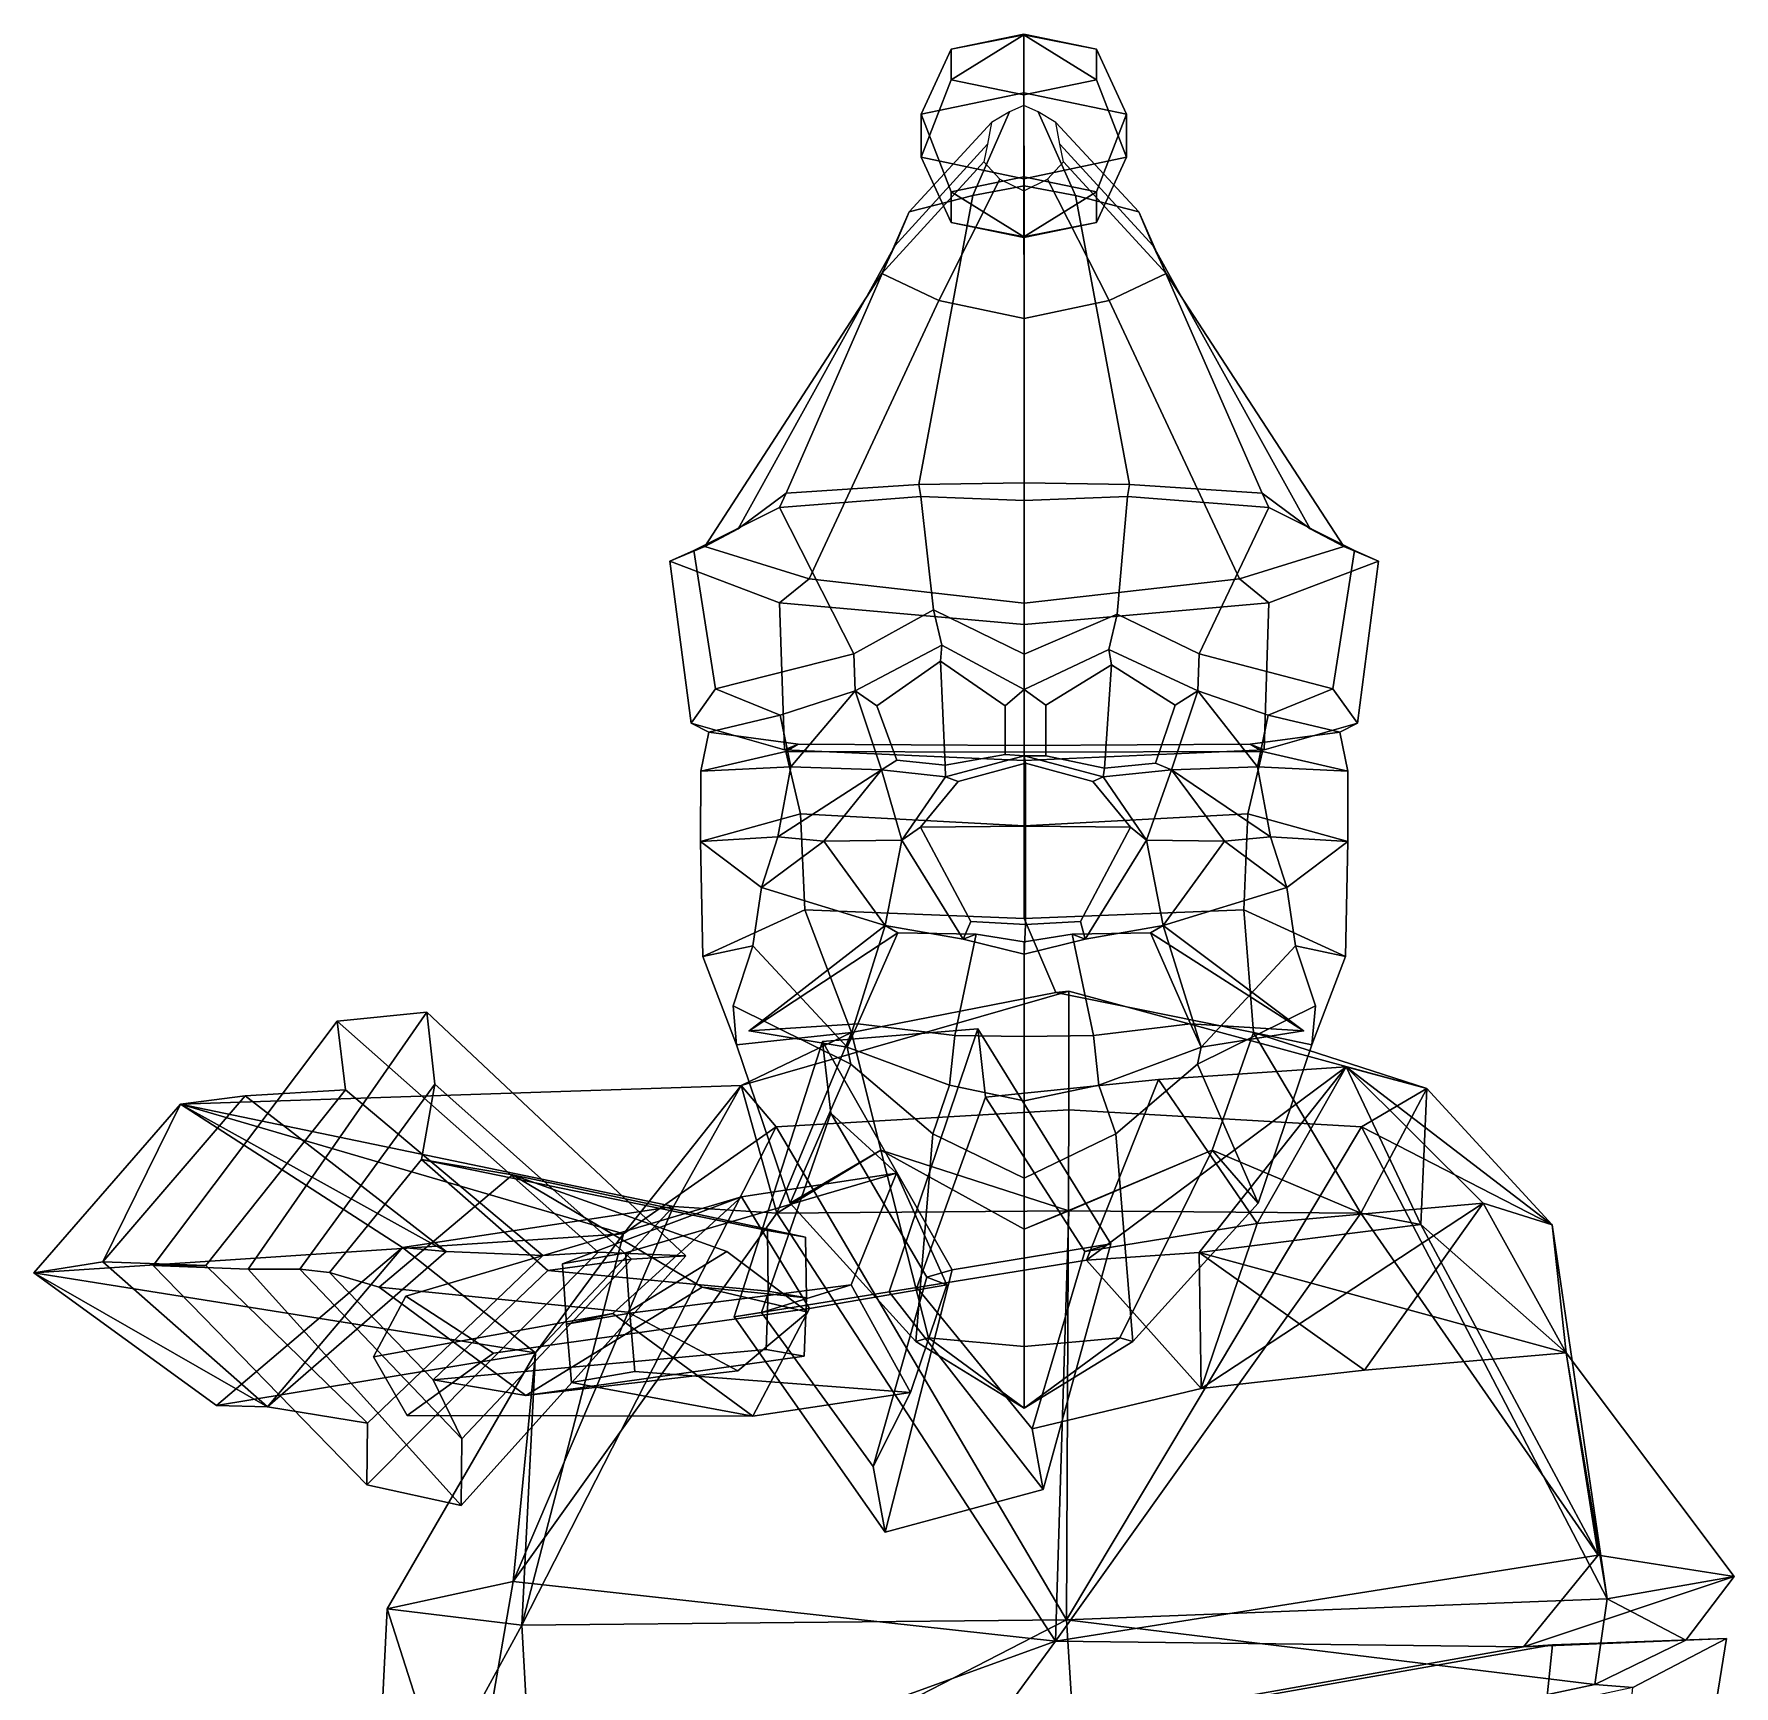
# Model space of a CAD drawing. Extents: x -196 to 123, y -158 to 347.
# Drawn here: x -196 to 123, y 37.4 to 347.4 of the extents above; entities that cross this region are included whole.
import ezdxf

# ---------------------------------------------------------------- set-up
doc = ezdxf.new("R2010")
doc.units = 0

msp = doc.modelspace()

# ---------------------------------------------------------------- linework, layer by layer
for p in [(-61.807636, 160.365143, 67.062904), (42.198933, 160.365143, 67.062904)]:
    msp.add_point(p)
for points in [[(-23.886805, 344.508667, -39.361069), (-10.277912, 347.365112, -46.257175), (-10.27791, 336.345215, -57.514843), (-29.523809, 332.305603, -47.762344)], [(-10.277919, 335.939362, -18.672909), (-10.277915, 347.196991, -30.168293), (-23.886806, 338.795776, -25.568964)], [(-23.886806, 338.795776, -25.568964), (-10.277915, 347.196991, -30.168293), (-23.886805, 344.508667, -39.361069)], [(-10.277915, 347.196991, -30.168293), (-10.277912, 347.365112, -46.257175), (-23.886805, 344.508667, -39.361069)], [(-10.277919, 335.939362, -18.672909), (3.331006, 338.795776, -25.56896), (-10.277915, 347.196991, -30.168293)], [(-10.277915, 347.196991, -30.168293), (3.331009, 344.508667, -39.361065), (-10.277912, 347.365112, -46.257175)], [(3.331006, 338.795776, -25.56896), (3.331009, 344.508667, -39.361065), (-10.277915, 347.196991, -30.168293)], [(3.331009, 344.508667, -39.361065), (8.967982, 332.305603, -47.762341), (-10.27791, 336.345215, -57.514843), (-10.277912, 347.365112, -46.257175)], [(-29.523815, 324.226349, -28.257286), (-23.886806, 338.795776, -25.568964), (-23.886805, 344.508667, -39.361069), (-29.523809, 332.305603, -47.762344)], [(8.967978, 324.226349, -28.257282), (8.967982, 332.305603, -47.762341), (3.331009, 344.508667, -39.361065), (3.331006, 338.795776, -25.56896)], [(-10.277919, 320.186737, -18.504814), (-10.277919, 335.939362, -18.672909), (-23.886806, 338.795776, -25.568964), (-29.523815, 324.226349, -28.257286)], [(-10.277919, 320.186737, -18.504814), (8.967978, 324.226349, -28.257282), (3.331006, 338.795776, -25.56896), (-10.277919, 335.939362, -18.672909)], [(-23.886803, 317.736115, -50.450611), (-29.523809, 332.305603, -47.762344), (-10.27791, 336.345215, -57.514843), (-10.27791, 320.59259, -57.346718)], [(3.331009, 317.736115, -50.450607), (-10.27791, 320.59259, -57.346718), (-10.27791, 336.345215, -57.514843), (8.967982, 332.305603, -47.762341)], [(-12.983326, 332.783112, -26.193312), (-16.323826, 330.787415, -27.032579), (-31.792938, 313.98584, 25.693619), (-19.862579, 317.090332, 30.81974)], [(-29.523815, 324.226349, -28.257286), (-29.523809, 332.305603, -47.762344), (-23.886803, 317.736115, -50.450611), (-23.886806, 312.023254, -36.658508)], [(-10.287904, 333.947815, -25.703514), (-12.983326, 332.783112, -26.193312), (-19.862579, 317.090332, 30.81974), (-10.236073, 318.9021, 33.811337)], [(-10.287904, 333.947815, -25.703514), (-10.236073, 318.9021, 33.811337), (-0.609566, 317.090332, 30.81974), (-7.592482, 332.783112, -26.193312)], [(-7.592482, 332.783112, -26.193312), (-0.609566, 317.090332, 30.81974), (11.320793, 313.98584, 25.693621), (-4.251981, 330.787415, -27.032578)], [(8.967978, 324.226349, -28.257282), (3.331006, 312.023254, -36.658504), (3.331009, 317.736115, -50.450607), (8.967982, 332.305603, -47.762341)], [(-16.323826, 330.787415, -27.032579), (-17.073843, 326.67691, -28.761169), (-34.471565, 307.591644, 15.135518), (-31.792938, 313.98584, 25.693619)], [(-4.251981, 330.787415, -27.032578), (11.320793, 313.98584, 25.693621), (13.999417, 307.591644, 15.135521), (-3.501967, 326.67691, -28.761166)], [(-17.073843, 326.67691, -28.761169), (-17.760502, 323.361206, -30.155521), (-36.923923, 302.433807, 6.618905), (-34.471565, 307.591644, 15.135518)], [(-3.501967, 326.67691, -28.761166), (13.999417, 307.591644, 15.135521), (16.45178, 302.433807, 6.618908), (-2.815305, 323.361206, -30.155519)], [(-17.760502, 323.361206, -30.155521), (-14.759558, 320.120026, -31.518515), (-26.206263, 297.391876, -1.706276), (-36.923923, 302.433807, 6.618905)], [(-10.277919, 320.186737, -18.504814), (-29.523815, 324.226349, -28.257286), (-23.886806, 312.023254, -36.658508), (-10.277916, 309.166809, -29.762453)], [(-10.277919, 320.186737, -18.504814), (-10.277916, 309.166809, -29.762453), (3.331006, 312.023254, -36.658504), (8.967978, 324.226349, -28.257282)], [(-2.815305, 323.361206, -30.155519), (16.45178, 302.433807, 6.618908), (5.734111, 297.391876, -1.706274), (-5.816253, 320.119995, -31.518513)], [(-14.759558, 320.120026, -31.518515), (-10.287906, 317.936462, -32.436779), (-10.236076, 293.995178, -7.314885), (-26.206263, 297.391876, -1.706276)], [(-10.277922, 309.3349, -45.851284), (-23.886803, 317.736115, -50.450611), (-10.27791, 320.59259, -57.346718)], [(-5.816253, 320.119995, -31.518513), (5.734111, 297.391876, -1.706274), (-10.236076, 293.995178, -7.314885), (-10.287906, 317.936462, -32.436779)], [(-10.277922, 309.3349, -45.851284), (-10.27791, 320.59259, -57.346718), (3.331009, 317.736115, -50.450607)], [(-54.856644, 261.207367, 56.172512), (-29.996338, 262.8508, 69.037758), (-19.862579, 317.090332, 30.81974), (-31.792938, 313.98584, 25.693619)], [(-10.208076, 263.182037, 76.465439), (-10.236073, 318.9021, 33.811337), (-19.862579, 317.090332, 30.81974), (-29.996338, 262.8508, 69.037758)], [(-23.886806, 312.023254, -36.658508), (-23.886803, 317.736115, -50.450611), (-10.277922, 309.3349, -45.851284)], [(3.331006, 312.023254, -36.658504), (-10.277922, 309.3349, -45.851284), (3.331009, 317.736115, -50.450607)], [(-10.208076, 263.182037, 76.465439), (9.580185, 262.8508, 69.037758), (-0.609566, 317.090332, 30.81974), (-10.236073, 318.9021, 33.811337)], [(34.440498, 261.207367, 56.172512), (11.320793, 313.98584, 25.693621), (-0.609566, 317.090332, 30.81974), (9.580185, 262.8508, 69.037758)], [(-63.897175, 254.509857, 28.725325), (-54.856644, 261.207367, 56.172512), (-31.792938, 313.98584, 25.693619), (-34.471565, 307.591644, 15.135518)], [(43.48103, 254.509857, 28.725325), (13.999417, 307.591644, 15.135521), (11.320793, 313.98584, 25.693621), (34.440498, 261.207367, 56.172512)], [(-10.277916, 309.166809, -29.762453), (-23.886806, 312.023254, -36.658508), (-10.277922, 309.3349, -45.851284)], [(-10.277916, 309.166809, -29.762453), (-10.277922, 309.3349, -45.851284), (3.331006, 312.023254, -36.658504)], [(-70.167114, 251.195404, 5.757127), (-63.897175, 254.509857, 28.725325), (-34.471565, 307.591644, 15.135518), (-36.923923, 302.433807, 6.618905)], [(49.750969, 251.195404, 5.757127), (16.45178, 302.433807, 6.618908), (13.999417, 307.591644, 15.135521), (43.48103, 254.509857, 28.725325)], [(-50.579201, 245.116272, -14.981855), (-70.167114, 251.195404, 5.757127), (-36.923923, 302.433807, 6.618905), (-26.206263, 297.391876, -1.706276)], [(30.163048, 245.116272, -14.981855), (5.734111, 297.391876, -1.706274), (16.45178, 302.433807, 6.618908), (49.750969, 251.195404, 5.757127)], [(-10.208076, 240.550964, -33.950272), (-50.579201, 245.116272, -14.981855), (-26.206263, 297.391876, -1.706276), (-10.236076, 293.995178, -7.314885)], [(-10.208076, 240.550964, -33.950272), (-10.236076, 293.995178, -7.314885), (5.734111, 297.391876, -1.706274), (30.163048, 245.116272, -14.981855)], [(-29.607674, 260.593323, 73.943092), (-29.996338, 262.8508, 69.037758), (-54.856644, 261.207367, 56.172512), (-56.098995, 258.528229, 60.784153)], [(-10.208076, 259.845154, 80.058594), (-10.208076, 263.182037, 76.465439), (-29.996338, 262.8508, 69.037758), (-29.607674, 260.593323, 73.943092)], [(-10.208076, 259.845154, 80.058594), (9.191521, 260.593323, 73.943092), (9.580185, 262.8508, 69.037758), (-10.208076, 263.182037, 76.465439)], [(9.191521, 260.593323, 73.943092), (35.68285, 258.528198, 60.784153), (34.440498, 261.207367, 56.172512), (9.580185, 262.8508, 69.037758)], [(-56.098995, 258.528229, 60.784153), (-54.856644, 261.207367, 56.172512), (-63.897175, 254.509857, 28.725325), (-72.195854, 250.453552, 30.135275)], [(-42.191582, 231.070618, 67.036667), (-56.098995, 258.528229, 60.784153), (-72.195854, 250.453552, 30.135275), (-68.148788, 224.498657, 48.476616)], [(-27.250847, 239.316376, 78.151108), (-29.607674, 260.593323, 73.943092), (-56.098995, 258.528229, 60.784153), (-42.191582, 231.070618, 67.036667)], [(-10.208076, 230.987427, 82.375122), (-10.208076, 259.845154, 80.058594), (-29.607674, 260.593323, 73.943092), (-27.250847, 239.316376, 78.151108)], [(-10.208076, 230.987427, 82.375122), (7.23842, 238.511993, 78.221481), (9.191521, 260.593323, 73.943092), (-10.208076, 259.845154, 80.058594)], [(7.23842, 238.511993, 78.221481), (22.647472, 231.070618, 67.036674), (35.68285, 258.528198, 60.784153), (9.191521, 260.593323, 73.943092)], [(22.647472, 231.070618, 67.036674), (47.732647, 224.498657, 48.476616), (51.779705, 250.453552, 30.135275), (35.68285, 258.528198, 60.784153)], [(35.68285, 258.528198, 60.784153), (51.779705, 250.453552, 30.135275), (43.48103, 254.509857, 28.725325), (34.440498, 261.207367, 56.172512)], [(-72.195854, 250.453552, 30.135275), (-63.897175, 254.509857, 28.725325), (-70.167114, 251.195404, 5.757127), (-76.721542, 248.442535, 4.333527)], [(51.779705, 250.453552, 30.135275), (56.305397, 248.442535, 4.333527), (49.750969, 251.195404, 5.757127), (43.48103, 254.509857, 28.725325)], [(-76.721542, 248.442535, 4.333527), (-70.167114, 251.195404, 5.757127), (-50.579201, 245.116272, -14.981855), (-56.107918, 240.665161, -18.41568)], [(-68.148788, 224.498657, 48.476616), (-72.195854, 250.453552, 30.135275), (-76.721542, 248.442535, 4.333527), (-72.722206, 218.059326, 11.174813)], [(56.305397, 248.442535, 4.333527), (35.691769, 240.665161, -18.41568), (30.163048, 245.116272, -14.981855), (49.750969, 251.195404, 5.757127)], [(47.732647, 224.498657, 48.476616), (52.306061, 218.059326, 11.174813), (56.305397, 248.442535, 4.333527), (51.779705, 250.453552, 30.135275)], [(-72.722206, 218.059326, 11.174813), (-76.721542, 248.442535, 4.333527), (-56.107918, 240.665161, -18.41568), (-55.212589, 213.052094, -14.63905)], [(52.306061, 218.059326, 11.174813), (34.796444, 213.052094, -14.63905), (35.691769, 240.665161, -18.41568), (56.305397, 248.442535, 4.333527)], [(-56.107918, 240.665161, -18.41568), (-50.579201, 245.116272, -14.981855), (-10.208076, 240.550964, -33.950272), (-10.208076, 236.552307, -38.1698)], [(35.691769, 240.665161, -18.41568), (-10.208076, 236.552307, -38.1698), (-10.208076, 240.550964, -33.950272), (30.163048, 245.116272, -14.981855)], [(-55.212589, 213.052094, -14.63905), (-56.107918, 240.665161, -18.41568), (-10.208076, 236.552307, -38.1698), (-10.208076, 211.044067, -34.306984)], [(-27.250847, 239.316376, 78.151108), (-42.191582, 231.070618, 67.036667), (-41.898872, 224.137268, 65.536674), (-25.682158, 232.670227, 77.500275)], [(-10.208076, 230.987427, 82.375122), (-27.250847, 239.316376, 78.151108), (-25.682158, 232.670227, 77.500275), (-10.208076, 224.379089, 79.651413)], [(34.796444, 213.052094, -14.63905), (-10.208076, 211.044067, -34.306984), (-10.208076, 236.552307, -38.1698), (35.691769, 240.665161, -18.41568)], [(-10.208076, 230.987427, 82.375122), (-10.208076, 224.379089, 79.651413), (5.669725, 231.863403, 77.514351), (7.23842, 238.511993, 78.221481)], [(7.23842, 238.511993, 78.221481), (5.669725, 231.863403, 77.514351), (22.354757, 224.137268, 65.536674), (22.647472, 231.070618, 67.036674)], [(-55.98325, 219.560669, 48.897114), (-41.898872, 224.137268, 65.536674), (-42.191582, 231.070618, 67.036667), (-68.148788, 224.498657, 48.476616)], [(-25.941006, 229.697693, 75.037468), (-25.682158, 232.670227, 77.500275), (-41.898872, 224.137268, 65.536674), (-37.878136, 221.328979, 65.221893)], [(-25.041649, 210.204559, 73.207939), (-25.941006, 229.697693, 75.037468), (-37.878136, 221.328979, 65.221893), (-34.131134, 211.139099, 68.115715)], [(-25.941006, 229.697693, 75.037468), (-13.793132, 221.325775, 76.663498), (-10.208076, 224.379089, 79.651413), (-25.682158, 232.670227, 77.500275)], [(-13.793132, 221.325775, 76.663498), (-25.941006, 229.697693, 75.037468), (-25.041649, 210.204559, 73.207939), (-13.793132, 212.208496, 77.507698)], [(6.176597, 229.002502, 74.836418), (5.669725, 231.863403, 77.514351), (-10.208076, 224.379089, 79.651413), (-6.169884, 221.445038, 76.843811)], [(6.176597, 229.002502, 74.836418), (18.095942, 221.448425, 62.718403), (22.354757, 224.137268, 65.536674), (5.669725, 231.863403, 77.514351)], [(35.567101, 219.560669, 48.897114), (47.732647, 224.498657, 48.476616), (22.647472, 231.070618, 67.036674), (22.354757, 224.137268, 65.536674)], [(-6.169884, 221.445038, 76.843811), (-6.169884, 211.94043, 77.886055), (4.859583, 209.592163, 72.577728), (6.176597, 229.002502, 74.836418)], [(4.859583, 209.592163, 72.577728), (14.421907, 210.588196, 66.291008), (18.095942, 221.448425, 62.718403), (6.176597, 229.002502, 74.836418)], [(-68.148788, 224.498657, 48.476616), (-72.722206, 218.059326, 11.174813), (-69.416664, 216.396179, 11.980857), (-55.98325, 219.560669, 48.897114)], [(-54.010498, 209.859009, 49.22377), (-41.898872, 224.137268, 65.536674), (-55.98325, 219.560669, 48.897114)], [(-36.968605, 209.298401, 69.117058), (-41.898872, 224.137268, 65.536674), (-54.010498, 209.859009, 49.22377)], [(-34.131134, 211.139099, 68.115715), (-37.878136, 221.328979, 65.221893), (-41.898872, 224.137268, 65.536674), (-36.968605, 209.298401, 69.117058)], [(-13.793132, 212.208496, 77.507698), (-10.208076, 211.96109, 80.712097), (-10.208076, 224.379089, 79.651413), (-13.793132, 221.325775, 76.663498)], [(-6.169884, 211.94043, 77.886055), (-6.169884, 221.445038, 76.843811), (-10.208076, 224.379089, 79.651413), (-10.208076, 211.96109, 80.712097)], [(14.421907, 210.588196, 66.291008), (17.424492, 209.298401, 69.117058), (22.354757, 224.137268, 65.536674), (18.095942, 221.448425, 62.718403)], [(17.424492, 209.298401, 69.117058), (33.594345, 209.859009, 49.22377), (22.354757, 224.137268, 65.536674)], [(33.594345, 209.859009, 49.22377), (35.567101, 219.560669, 48.897114), (22.354757, 224.137268, 65.536674)], [(47.732647, 224.498657, 48.476616), (35.567101, 219.560669, 48.897114), (49.000523, 216.396179, 11.980857), (52.306061, 218.059326, 11.174813)], [(-72.722206, 218.059326, 11.174813), (-55.212589, 213.052094, -14.63905), (-52.626461, 214.100952, -14.332152), (-69.416664, 216.396179, 11.980857)], [(-55.98325, 219.560669, 48.897114), (-69.416664, 216.396179, 11.980857), (-70.921074, 209.042908, 13.02993), (-54.010498, 209.859009, 49.22377)], [(52.306061, 218.059326, 11.174813), (49.000523, 216.396179, 11.980857), (32.210316, 214.100952, -14.332152), (34.796444, 213.052094, -14.63905)], [(35.567101, 219.560669, 48.897114), (33.594345, 209.859009, 49.22377), (50.504925, 209.042908, 13.02993), (49.000523, 216.396179, 11.980857)], [(-70.921074, 209.042908, 13.02993), (-69.416664, 216.396179, 11.980857), (-52.626461, 214.100952, -14.332152), (-54.938824, 212.72229, -16.75971)], [(-55.212589, 213.052094, -14.63905), (-10.208076, 211.044067, -34.306984), (-10.208076, 213.87439, -31.491554), (-52.626461, 214.100952, -14.332152)], [(-54.938824, 212.72229, -16.75971), (-52.626461, 214.100952, -14.332152), (-10.208076, 213.87439, -31.491554), (-10.208076, 212.648071, -31.837349)], [(34.796444, 213.052094, -14.63905), (32.210316, 214.100952, -14.332152), (-10.208076, 213.87439, -31.491554), (-10.208076, 211.044067, -34.306984)], [(34.522671, 212.72229, -16.75971), (-10.208076, 212.648071, -31.837349), (-10.208076, 213.87439, -31.491554), (32.210316, 214.100952, -14.332152)], [(50.504925, 209.042908, 13.02993), (34.522671, 212.72229, -16.75971), (32.210316, 214.100952, -14.332152), (49.000523, 216.396179, 11.980857)], [(-70.942856, 195.848938, 15.208862), (-70.921074, 209.042908, 13.02993), (-54.938824, 212.72229, -16.75971), (-52.194046, 201.025208, -18.243441)], [(-52.194046, 201.025208, -18.243441), (-54.938824, 212.72229, -16.75971), (-10.208076, 212.648071, -31.837349), (-10.208072, 198.771912, -30.378027)], [(-25.041649, 210.204559, 73.207939), (-34.131134, 211.139099, 68.115715), (-36.968605, 209.298401, 69.117058), (-25.008757, 208.017517, 75.40377)], [(-9.949695, 198.757813, 99.233948), (-9.949695, 210.574738, 95.10392), (-22.572569, 207.140503, 91.587402), (-29.648897, 198.576141, 92.784737)], [(-25.041649, 210.204559, 73.207939), (-25.008757, 208.017517, 75.40377), (-10.208076, 211.96109, 80.712097), (-13.793132, 212.208496, 77.507698)], [(-9.949695, 210.574738, 95.10392), (-10.208076, 211.96109, 80.712097), (-25.008757, 208.017517, 75.40377), (-22.572569, 207.140503, 91.587402)], [(31.777895, 201.025208, -18.243441), (-10.208072, 198.771912, -30.378027), (-10.208076, 212.648071, -31.837349), (34.522671, 212.72229, -16.75971)], [(-9.949695, 210.574738, 95.10392), (2.673178, 207.140503, 91.587402), (4.592602, 208.017517, 75.40377), (-10.208076, 211.96109, 80.712097)], [(4.859583, 209.592163, 72.577728), (-6.169884, 211.94043, 77.886055), (-10.208076, 211.96109, 80.712097), (4.592602, 208.017517, 75.40377)], [(-9.949695, 198.757813, 99.233948), (9.749506, 198.576141, 92.784737), (2.673178, 207.140503, 91.587402), (-9.949695, 210.574738, 95.10392)], [(4.859583, 209.592163, 72.577728), (4.592602, 208.017517, 75.40377), (17.424492, 209.298401, 69.117058), (14.421907, 210.588196, 66.291008)], [(50.526711, 195.848938, 15.208862), (31.777895, 201.025208, -18.243441), (34.522671, 212.72229, -16.75971), (50.504925, 209.042908, 13.02993)], [(-54.010498, 209.859009, 49.22377), (-70.921074, 209.042908, 13.02993), (-70.942856, 195.848938, 15.208862), (-56.452267, 196.759888, 49.072594)], [(-56.452267, 196.759888, 49.072594), (-36.968605, 209.298401, 69.117058), (-54.010498, 209.859009, 49.22377)], [(-47.79829, 195.943115, 72.29361), (-36.968605, 209.298401, 69.117058), (-56.452267, 196.759888, 49.072594)], [(-47.79829, 195.943115, 72.29361), (-33.166531, 196.096497, 75.328041), (-36.968605, 209.298401, 69.117058)], [(-33.166531, 196.096497, 75.328041), (-25.008757, 208.017517, 75.40377), (-36.968605, 209.298401, 69.117058)], [(-29.648897, 198.576141, 92.784737), (-22.572569, 207.140503, 91.587402), (-25.008757, 208.017517, 75.40377), (-33.166531, 196.096497, 75.328041)], [(9.749506, 198.576141, 92.784737), (12.75038, 196.096497, 75.328041), (4.592602, 208.017517, 75.40377), (2.673178, 207.140503, 91.587402)], [(12.75038, 196.096497, 75.328041), (17.424492, 209.298401, 69.117058), (4.592602, 208.017517, 75.40377)], [(27.382139, 195.943115, 72.29361), (17.424492, 209.298401, 69.117058), (12.75038, 196.096497, 75.328041)], [(36.036121, 196.759888, 49.072594), (33.594345, 209.859009, 49.22377), (17.424492, 209.298401, 69.117058)], [(27.382139, 195.943115, 72.29361), (36.036121, 196.759888, 49.072594), (17.424492, 209.298401, 69.117058)], [(33.594345, 209.859009, 49.22377), (36.036121, 196.759888, 49.072594), (50.526711, 195.848938, 15.208862), (50.504925, 209.042908, 13.02993)], [(-70.5065, 174.294678, 16.571548), (-70.942856, 195.848938, 15.208862), (-52.194046, 201.025208, -18.243441), (-51.401329, 183.037537, -15.332593)], [(-51.401329, 183.037537, -15.332593), (-52.194046, 201.025208, -18.243441), (-10.208072, 198.771912, -30.378027), (-10.208072, 181.411835, -25.946869)], [(30.985178, 183.037537, -15.332594), (-10.208072, 181.411835, -25.946869), (-10.208072, 198.771912, -30.378027), (31.777895, 201.025208, -18.243441)], [(50.090359, 174.294678, 16.571548), (30.985178, 183.037537, -15.332594), (31.777895, 201.025208, -18.243441), (50.526711, 195.848938, 15.208862)], [(-20.224569, 180.828156, 87.949043), (-29.648897, 198.576141, 92.784737), (-33.166531, 196.096497, 75.328041), (-21.674538, 177.509399, 75.079315)], [(-9.949695, 180.306702, 93.17907), (-9.949695, 198.757813, 99.233948), (-29.648897, 198.576141, 92.784737), (-20.224569, 180.828156, 87.949043)], [(-9.949695, 180.306702, 93.17907), (0.32518, 180.828156, 87.949043), (9.749506, 198.576141, 92.784737), (-9.949695, 198.757813, 99.233948)], [(0.32518, 180.828156, 87.949043), (1.258384, 177.509399, 75.079315), (12.75038, 196.096497, 75.328041), (9.749506, 198.576141, 92.784737)], [(-56.452267, 196.759888, 49.072594), (-70.942856, 195.848938, 15.208862), (-59.518341, 187.236511, 48.515816)], [(-61.124084, 176.30658, 48.694519), (-59.518341, 187.236511, 48.515816), (-70.942856, 195.848938, 15.208862), (-70.5065, 174.294678, 16.571548)], [(-59.518341, 187.236511, 48.515816), (-47.79829, 195.943115, 72.29361), (-56.452267, 196.759888, 49.072594)], [(-36.30167, 180.129791, 69.176178), (-47.79829, 195.943115, 72.29361), (-59.518341, 187.236511, 48.515816)], [(-36.30167, 180.129791, 69.176178), (-33.166531, 196.096497, 75.328041), (-47.79829, 195.943115, 72.29361)], [(-21.674538, 177.509399, 75.079315), (-33.166531, 196.096497, 75.328041), (-36.30167, 180.129791, 69.176178)], [(1.258384, 177.509399, 75.079315), (15.885519, 180.129791, 69.176178), (12.75038, 196.096497, 75.328041)], [(15.885519, 180.129791, 69.176178), (27.382139, 195.943115, 72.29361), (12.75038, 196.096497, 75.328041)], [(15.885519, 180.129791, 69.176178), (39.102196, 187.236511, 48.515816), (27.382139, 195.943115, 72.29361)], [(39.102196, 187.236511, 48.515816), (36.036121, 196.759888, 49.072594), (27.382139, 195.943115, 72.29361)], [(36.036121, 196.759888, 49.072594), (39.102196, 187.236511, 48.515816), (50.526711, 195.848938, 15.208862)], [(40.707939, 176.30658, 48.694519), (50.090359, 174.294678, 16.571548), (50.526711, 195.848938, 15.208862), (39.102196, 187.236511, 48.515816)], [(-61.124084, 176.30658, 48.694519), (-43.409679, 157.303833, 75.485527), (-36.30167, 180.129791, 69.176178), (-59.518341, 187.236511, 48.515816)], [(40.707939, 176.30658, 48.694519), (39.102196, 187.236511, 48.515816), (15.885519, 180.129791, 69.176178), (22.993526, 157.303833, 75.485527)], [(-64.177963, 157.683044, 20.680662), (-70.5065, 174.294678, 16.571548), (-51.401329, 183.037537, -15.332593), (-42.635231, 160.034058, 21.153368)], [(-42.635231, 160.034058, 21.153368), (-51.401329, 183.037537, -15.332593), (-10.208072, 181.411835, -25.946869), (-4.251799, 167.54248, 0.478074)], [(32.848831, 160.034058, 21.153366), (-4.251799, 167.54248, 0.478074), (-10.208072, 181.411835, -25.946869), (30.985178, 183.037537, -15.332594)], [(43.76181, 157.683044, 20.68066), (32.848831, 160.034058, 21.153366), (30.985178, 183.037537, -15.332594), (50.090359, 174.294678, 16.571548)], [(-33.935482, 178.709167, 83.176399), (-36.30167, 180.129791, 69.176178), (-61.807636, 160.365143, 67.062904)], [(-61.807636, 160.365143, 67.062904), (-36.30167, 180.129791, 69.176178), (-43.409679, 157.303833, 75.485527)], [(-41.412682, 161.660431, 85.570412), (-33.935482, 178.709167, 83.176399), (-61.807636, 160.365143, 67.062904)], [(-19.238111, 178.446899, 83.29351), (-33.935482, 178.709167, 83.176399), (-41.412682, 161.660431, 85.570412), (-23.199064, 159.469116, 94.237976)], [(-33.935482, 178.709167, 83.176399), (-19.238111, 178.446899, 83.29351), (-21.674538, 177.509399, 75.079315), (-36.30167, 180.129791, 69.176178)], [(-9.949695, 180.306702, 93.17907), (-20.224569, 180.828156, 87.949043), (-21.674538, 177.509399, 75.079315), (-10.208076, 174.722046, 80.998802)], [(-9.949695, 180.306702, 93.17907), (-10.208076, 174.722046, 80.998802), (1.258384, 177.509399, 75.079315), (0.32518, 180.828156, 87.949043)], [(13.519329, 178.709167, 83.176399), (15.885519, 180.129791, 69.176178), (1.258384, 177.509399, 75.079315), (-1.178041, 178.446899, 83.29351)], [(-1.178041, 178.446899, 83.29351), (2.782909, 159.469116, 94.237976), (20.996531, 161.660431, 85.570412), (13.519329, 178.709167, 83.176399)], [(13.519329, 178.709167, 83.176399), (42.198933, 160.365143, 67.062904), (15.885519, 180.129791, 69.176178)], [(20.996531, 161.660431, 85.570412), (42.198933, 160.365143, 67.062904), (13.519329, 178.709167, 83.176399)], [(42.198933, 160.365143, 67.062904), (22.993526, 157.303833, 75.485527), (15.885519, 180.129791, 69.176178)], [(-64.177963, 157.683044, 20.680662), (-64.847313, 165.048523, 51.864799), (-61.124084, 176.30658, 48.694519), (-70.5065, 174.294678, 16.571548)], [(-61.124084, 176.30658, 48.694519), (-64.847313, 165.048523, 51.864799), (-42.726509, 154.082092, 66.474342), (-43.409679, 157.303833, 75.485527)], [(-23.199064, 159.469116, 94.237976), (-10.208076, 159.265625, 94.921684), (-10.208076, 177.032837, 86.042076), (-19.238111, 178.446899, 83.29351)], [(-10.208076, 177.032837, 86.042076), (-10.208076, 174.722046, 80.998802), (-21.674538, 177.509399, 75.079315), (-19.238111, 178.446899, 83.29351)], [(2.782909, 159.469116, 94.237976), (-1.178041, 178.446899, 83.29351), (-10.208076, 177.032837, 86.042076), (-10.208076, 159.265625, 94.921684)], [(-10.208076, 177.032837, 86.042076), (-1.178041, 178.446899, 83.29351), (1.258384, 177.509399, 75.079315), (-10.208076, 174.722046, 80.998802)], [(40.707939, 176.30658, 48.694519), (22.993526, 157.303833, 75.485527), (22.310356, 154.082092, 66.474342), (44.431168, 165.048523, 51.864799)], [(43.76181, 157.683044, 20.68066), (50.090359, 174.294678, 16.571548), (40.707939, 176.30658, 48.694519), (44.431168, 165.048523, 51.864799)], [(-1.853932, 167.796265, 5.078217), (-1.857344, 145.49173, -46.094997), (-56.752666, 142.352966, -36.493587), (-63.339252, 150.082886, 1.031786)], [(-1.853932, 167.796265, 5.078217), (-63.339252, 150.082886, 1.031786), (-42.635231, 160.034058, 21.153368), (-4.251799, 167.54248, 0.478074)], [(-4.251799, 167.54248, 0.478074), (32.848831, 160.034058, 21.153366), (65.359222, 149.516205, -3.436558), (-1.853932, 167.796265, 5.078217)], [(-1.853932, 167.796265, 5.078217), (65.359222, 149.516205, -3.436558), (53.064346, 142.352966, -36.493587), (-1.857344, 145.49173, -46.094997)], [(-155.865723, 115.648285, 175.132996), (-122.315376, 163.826996, 154.699265), (-139.121796, 162.155579, 127.054848), (-173.686172, 116.327698, 147.222702)], [(-155.865723, 115.648285, 175.132996), (-146.13559, 115.647644, 169.210739), (-120.794319, 150.351746, 153.517761), (-122.315376, 163.826996, 154.699265)], [(-90.175896, 118.83252, 96.44165), (-139.121796, 162.155579, 127.054848), (-122.315376, 163.826996, 154.699265), (-73.697945, 118.112854, 125.168297)], [(-73.697945, 118.112854, 125.168297), (-122.315376, 163.826996, 154.699265), (-120.794319, 150.351746, 153.517761), (-83.887276, 117.51474, 131.358688)], [(-42.726509, 154.082092, 66.474342), (-64.847313, 165.048523, 51.864799), (-64.177963, 157.683044, 20.680662), (-54.099892, 128.035583, 36.675087)], [(22.310356, 154.082092, 66.474342), (33.683743, 128.035583, 36.675087), (43.76181, 157.683044, 20.68066), (44.431168, 165.048523, 51.864799)], [(-173.686172, 116.327698, 147.222702), (-139.121796, 162.155579, 127.054848), (-137.6008, 149.296326, 125.88504), (-163.808929, 116.286377, 141.210144)], [(-90.175896, 118.83252, 96.44165), (-100.543579, 118.18396, 102.739662), (-137.6008, 149.296326, 125.88504), (-139.121796, 162.155579, 127.054848)], [(-35.54689, 111.387177, 94.134735), (-64.614807, 106.665649, 109.301315), (-48.058254, 158.365479, 158.071442), (-18.919716, 160.73587, 144.1147)], [(-54.099892, 128.035583, 36.675087), (-64.177963, 157.683044, 20.680662), (-42.635231, 160.034058, 21.153368), (-37.109379, 137.972595, 45.316849)], [(-63.339252, 150.082886, 1.031786), (-56.614574, 126.098267, 59.291286), (-42.635231, 160.034058, 21.153368)], [(-43.409679, 157.303833, 75.485527), (-41.412682, 161.660431, 85.570412), (-61.807636, 160.365143, 67.062904)], [(-56.614574, 126.098267, 59.291286), (-37.109379, 137.972595, 45.316849), (-42.635231, 160.034058, 21.153368)], [(-23.711342, 115.483429, 195.922546), (6.024877, 120.348999, 182.171234), (-18.919716, 160.73587, 144.1147), (-48.058254, 158.365479, 158.071442)], [(-23.199064, 159.469116, 94.237976), (-41.412682, 161.660431, 85.570412), (-43.409679, 157.303833, 75.485527), (-24.200691, 150.170074, 84.332352)], [(-35.54689, 111.387177, 94.134735), (-18.919716, 160.73587, 144.1147), (-17.447378, 147.868011, 142.977661), (-30.32749, 112.167419, 105.076553)], [(6.024877, 120.348999, 182.171234), (1.16627, 118.956696, 171.770859), (-17.447378, 147.868011, 142.977661), (-18.919716, 160.73587, 144.1147)], [(2.782909, 159.469116, 94.237976), (3.784536, 150.170074, 84.332352), (22.993526, 157.303833, 75.485527), (20.996531, 161.660431, 85.570412)], [(22.993526, 157.303833, 75.485527), (42.198933, 160.365143, 67.062904), (20.996531, 161.660431, 85.570412)], [(33.683743, 128.035583, 36.675087), (25.078079, 137.972595, 45.316849), (32.848831, 160.034058, 21.153366), (43.76181, 157.683044, 20.68066)], [(52.935226, 126.098267, 59.291286), (32.848831, 160.034058, 21.153366), (25.078079, 137.972595, 45.316849)], [(65.359222, 149.516205, -3.436558), (32.848831, 160.034058, 21.153366), (52.935226, 126.098267, 59.291286)], [(-64.614807, 106.665649, 109.301315), (-59.49197, 107.471191, 120.053474), (-46.479542, 144.891174, 156.956604), (-48.058254, 158.365479, 158.071442)], [(-23.711342, 115.483429, 195.922546), (-48.058254, 158.365479, 158.071442), (-46.479542, 144.891174, 156.956604), (-28.504498, 114.151306, 185.675613)], [(-27.382986, 141.018555, 86.380203), (-24.200691, 150.170074, 84.332352), (-43.409679, 157.303833, 75.485527), (-42.726509, 154.082092, 66.474342)], [(-10.208076, 159.265625, 94.921684), (-23.199064, 159.469116, 94.237976), (-24.200691, 150.170074, 84.332352), (-10.208076, 147.203278, 89.803719)], [(-10.208076, 159.265625, 94.921684), (-10.208076, 147.203278, 89.803719), (3.784536, 150.170074, 84.332352), (2.782909, 159.469116, 94.237976)], [(6.966829, 141.018555, 86.380203), (22.310356, 154.082092, 66.474342), (22.993526, 157.303833, 75.485527), (3.784536, 150.170074, 84.332352)], [(-30.568111, 102.034058, 68.427002), (-27.382986, 141.018555, 86.380203), (-42.726509, 154.082092, 66.474342), (-54.099892, 128.035583, 36.675087)], [(1.478807, 117.289001, 88.742973), (50.236015, 153.554016, 87.773026), (22.637836, 118.732422, 61.788483)], [(1.478807, 117.289001, 88.742973), (14.990795, 151.19397, 127.358788), (50.236015, 153.554016, 87.773026)], [(10.151957, 102.034058, 68.427002), (33.683743, 128.035583, 36.675087), (22.310356, 154.082092, 66.474342), (6.966829, 141.018555, 86.380203)], [(33.524719, 124.197327, 156.606583), (50.236015, 153.554016, 87.773026), (14.990795, 151.19397, 127.358788)], [(64.243607, 124.010712, 28.851786), (22.637836, 118.732422, 61.788483), (50.236015, 153.554016, 87.773026)], [(33.524719, 124.197327, 156.606583), (75.93177, 128.013763, 110.120888), (50.236015, 153.554016, 87.773026)], [(64.243607, 124.010712, 28.851786), (50.236015, 153.554016, 87.773026), (65.359222, 149.516205, -3.436558)], [(88.85537, 123.960999, -19.652445), (65.359222, 149.516205, -3.436558), (50.236015, 153.554016, 87.773026)], [(88.85537, 123.960999, -19.652445), (50.236015, 153.554016, 87.773026), (75.93177, 128.013763, 110.120888)], [(-76.03199, 127.375519, 46.957733), (-63.339252, 150.082886, 1.031786), (-168.521805, 146.580139, 43.173775)], [(-85.41069, 122.25589, -30.070658), (-168.521805, 146.580139, 43.173775), (-63.339252, 150.082886, 1.031786)], [(-140.587708, 114.967804, 158.952225), (-123.300148, 136.177979, 148.148575), (-120.794319, 150.351746, 153.517761), (-146.13559, 115.647644, 169.210739)], [(-99.572426, 115.384796, 132.484665), (-83.887276, 117.51474, 131.358688), (-120.794319, 150.351746, 153.517761), (-123.300148, 136.177979, 148.148575)], [(-85.41069, 122.25589, -30.070658), (-63.339252, 150.082886, 1.031786), (-56.752666, 142.352966, -36.493587)], [(-76.03199, 127.375519, 46.957733), (-56.614574, 126.098267, 59.291286), (-63.339252, 150.082886, 1.031786)], [(14.990795, 151.19397, 127.358788), (1.478807, 117.289001, 88.742973), (-30.32749, 112.167419, 105.076553), (-17.447378, 147.868011, 142.977661)], [(-10.208076, 132.673096, 92.746414), (-10.208076, 147.203278, 89.803719), (-24.200691, 150.170074, 84.332352), (-27.382986, 141.018555, 86.380203)], [(1.16627, 118.956696, 171.770859), (33.524719, 124.197327, 156.606583), (14.990795, 151.19397, 127.358788), (-17.447378, 147.868011, 142.977661)], [(-10.208076, 132.673096, 92.746414), (6.966829, 141.018555, 86.380203), (3.784536, 150.170074, 84.332352), (-10.208076, 147.203278, 89.803719)], [(-163.808929, 116.286377, 141.210144), (-137.6008, 149.296326, 125.88504), (-156.379013, 148.116974, 95.010551), (-183.083191, 116.98291, 110.673157)], [(-183.083191, 116.98291, 110.673157), (-156.379013, 148.116974, 95.010551), (-168.521805, 146.580139, 43.173775)], [(-118.708656, 118.913757, 71.528198), (-168.521805, 146.580139, 43.173775), (-156.379013, 148.116974, 95.010551)], [(-156.379013, 148.116974, 95.010551), (-137.6008, 149.296326, 125.88504), (-100.543579, 118.18396, 102.739662), (-118.708656, 118.913757, 71.528198)], [(64.243607, 124.010712, 28.851786), (65.359222, 149.516205, -3.436558), (52.935226, 126.098267, 59.291286)], [(88.85537, 123.960999, -19.652445), (53.064346, 142.352966, -36.493587), (65.359222, 149.516205, -3.436558)], [(-85.41069, 122.25589, -30.070658), (-196.028458, 114.949463, 31.425577), (-168.521805, 146.580139, 43.173775)], [(-183.083191, 116.98291, 110.673157), (-168.521805, 146.580139, 43.173775), (-196.028458, 114.949463, 31.425577)], [(-76.03199, 127.375519, 46.957733), (-168.521805, 146.580139, 43.173775), (-126.861389, 119.681976, 61.536983)], [(-118.708656, 118.913757, 71.528198), (-126.861389, 119.681976, 61.536983), (-168.521805, 146.580139, 43.173775)], [(-42.684772, 112.706238, 126.309418), (-34.168278, 133.653595, 153.341309), (-46.479542, 144.891174, 156.956604), (-59.49197, 107.471191, 120.053474)], [(-2.270147, 49.803726, -101.651031), (-56.752666, 142.352966, -36.493587), (-1.857344, 145.49173, -46.094997)], [(-24.710032, 112.706238, 171.70842), (-28.504498, 114.151306, 185.675613), (-46.479542, 144.891174, 156.956604), (-34.168278, 133.653595, 153.341309)], [(-2.270147, 49.803726, -101.651031), (-1.857344, 145.49173, -46.094997), (53.064346, 142.352966, -36.493587)], [(-104.454132, 48.833801, -68.618263), (-56.752666, 142.352966, -36.493587), (-2.270147, 49.803726, -101.651031)], [(-104.454132, 48.833801, -68.618263), (-85.41069, 122.25589, -30.070658), (-56.752666, 142.352966, -36.493587)], [(-10.208076, 89.516891, 71.668938), (-10.208076, 132.673096, 92.746414), (-27.382986, 141.018555, 86.380203), (-30.568111, 102.034058, 68.427002)], [(-10.208076, 89.516891, 71.668938), (10.151957, 102.034058, 68.427002), (6.966829, 141.018555, 86.380203), (-10.208076, 132.673096, 92.746414)], [(99.184982, 53.754272, -66.031937), (-2.270147, 49.803726, -101.651031), (53.064346, 142.352966, -36.493587)], [(99.184982, 53.754272, -66.031937), (53.064346, 142.352966, -36.493587), (88.85537, 123.960999, -19.652445)], [(-1.823221, 126.563721, 67.180084), (-37.109379, 137.972595, 45.316849), (-56.614574, 126.098267, 59.291286)], [(-30.568111, 102.034058, 68.427002), (-54.099892, 128.035583, 36.675087), (-37.109379, 137.972595, 45.316849), (-28.149166, 102.726334, 52.520317)], [(-28.149166, 102.726334, 52.520317), (-37.109379, 137.972595, 45.316849), (-10.208076, 123.128876, 26.577168), (-10.208076, 101.092194, 48.224243)], [(-10.208076, 123.128876, 26.577168), (-37.109379, 137.972595, 45.316849), (-1.823221, 126.563721, 67.180084)], [(7.733011, 102.726334, 52.520317), (-10.208076, 101.092194, 48.224243), (-10.208076, 123.128876, 26.577168), (25.078079, 137.972595, 45.316849)], [(-10.208076, 123.128876, 26.577168), (-1.823221, 126.563721, 67.180084), (25.078079, 137.972595, 45.316849)], [(-1.823221, 126.563721, 67.180084), (52.935226, 126.098267, 59.291286), (25.078079, 137.972595, 45.316849)], [(10.151957, 102.034058, 68.427002), (7.733011, 102.726334, 52.520317), (25.078079, 137.972595, 45.316849), (33.683743, 128.035583, 36.675087)], [(-131.228546, 112.252289, 195.606873), (-106.221626, 133.290497, 179.747742), (-123.300148, 136.177979, 148.148575), (-140.587708, 114.967804, 158.952225)], [(-58.284645, 111.507996, 149.765228), (-99.572426, 115.384796, 132.484665), (-123.300148, 136.177979, 148.148575), (-58.37405, 122.866852, 150.141479)], [(-51.278423, 121.61972, 160.891327), (-58.37405, 122.866852, 150.141479), (-123.300148, 136.177979, 148.148575), (-106.221626, 133.290497, 179.747742)], [(-84.573044, 107.537231, 233.084793), (-65.999275, 118.924805, 234.030151), (-106.221626, 133.290497, 179.747742), (-131.228546, 112.252289, 195.606873)], [(-50.78347, 107.537231, 223.975616), (-70.635399, 112.252289, 173.136276), (-106.221626, 133.290497, 179.747742), (-65.999275, 118.924805, 234.030151)], [(-51.075161, 110.259094, 160.461655), (-51.278423, 121.61972, 160.891327), (-106.221626, 133.290497, 179.747742), (-70.635399, 112.252289, 173.136276)], [(-96.872345, 116.62265, 121.894096), (-63.246124, 129.217651, 169.023392), (-34.168278, 133.653595, 153.341309), (-85.010498, 118.698364, 117.15596)], [(-84.188164, 107.380249, 116.526337), (-85.010498, 118.698364, 117.15596), (-34.168278, 133.653595, 153.341309), (-42.684772, 112.706238, 126.309418)], [(-50.501644, 108.263916, 195.818588), (-24.710032, 112.706238, 171.70842), (-34.168278, 133.653595, 153.341309), (-63.246124, 129.217651, 169.023392)], [(-132.334503, 99.161011, 173.038177), (-126.261665, 110.527802, 190.248886), (-63.246124, 129.217651, 169.023392), (-87.404701, 107.307831, 142.774185)], [(-109.808517, 99.878082, 199.810867), (-50.501644, 108.263916, 195.818588), (-63.246124, 129.217651, 169.023392), (-126.261665, 110.527802, 190.248886)], [(-96.112892, 105.301544, 121.155586), (-87.404701, 107.307831, 142.774185), (-63.246124, 129.217651, 169.023392), (-96.872345, 116.62265, 121.894096)], [(23.007298, 93.21756, 125.067963), (53.648323, 96.667603, 89.037483), (75.93177, 128.013763, 110.120888)], [(23.007298, 93.21756, 125.067963), (75.93177, 128.013763, 110.120888), (33.524719, 124.197327, 156.606583)], [(53.648323, 96.667603, 89.037483), (91.512131, 99.951843, 11.370744), (75.93177, 128.013763, 110.120888)], [(91.512131, 99.951843, 11.370744), (88.85537, 123.960999, -19.652445), (75.93177, 128.013763, 110.120888)], [(-101.92205, 99.894409, 9.057455), (-76.03199, 127.375519, 46.957733), (-126.861389, 119.681976, 61.536983)], [(-106.119217, 57.036926, 85.522926), (-76.03199, 127.375519, 46.957733), (-101.92205, 99.894409, 9.057455)], [(-106.119217, 57.036926, 85.522926), (-56.614574, 126.098267, 59.291286), (-76.03199, 127.375519, 46.957733)], [(-4.334298, 45.848892, 116.733566), (-56.614574, 126.098267, 59.291286), (-106.119217, 57.036926, 85.522926)], [(-4.334298, 45.848892, 116.733566), (-1.823221, 126.563721, 67.180084), (-56.614574, 126.098267, 59.291286)], [(-4.334298, 45.848892, 116.733566), (52.935226, 126.098267, 59.291286), (-1.823221, 126.563721, 67.180084)], [(-4.334298, 45.848892, 116.733566), (97.519905, 61.957397, 88.109245), (52.935226, 126.098267, 59.291286)], [(97.519905, 61.957397, 88.109245), (64.243607, 124.010712, 28.851786), (52.935226, 126.098267, 59.291286)], [(-101.92205, 99.894409, 9.057455), (-196.028458, 114.949463, 31.425577), (-85.41069, 122.25589, -30.070658)], [(-104.454132, 48.833801, -68.618263), (-101.92205, 99.894409, 9.057455), (-85.41069, 122.25589, -30.070658)], [(-51.075161, 110.259094, 160.461655), (-58.284645, 111.507996, 149.765228), (-58.37405, 122.866852, 150.141479), (-51.278423, 121.61972, 160.891327)], [(23.007298, 93.21756, 125.067963), (33.524719, 124.197327, 156.606583), (1.16627, 118.956696, 171.770859), (-8.689871, 85.673096, 140.843185)], [(91.512131, 99.951843, 11.370744), (22.637836, 118.732422, 61.788483), (64.243607, 124.010712, 28.851786)], [(97.519905, 61.957397, 88.109245), (91.512131, 99.951843, 11.370744), (64.243607, 124.010712, 28.851786)], [(99.184982, 53.754272, -66.031937), (88.85537, 123.960999, -19.652445), (91.512131, 99.951843, 11.370744)], [(-161.762039, 90.072632, 46.550617), (-101.92205, 99.894409, 9.057455), (-126.861389, 119.681976, 61.536983)], [(-152.202682, 89.807236, 91.361938), (-161.762039, 90.072632, 46.550617), (-126.861389, 119.681976, 61.536983)], [(-152.202682, 89.807236, 91.361938), (-126.861389, 119.681976, 61.536983), (-118.708656, 118.913757, 71.528198)], [(-118.708656, 118.913757, 71.528198), (-100.543579, 118.18396, 102.739662), (-133.425873, 86.701416, 122.15596), (-152.202682, 89.807236, 91.361938)], [(-133.551788, 75.141708, 122.013199), (-90.175896, 118.83252, 96.44165), (-73.697945, 118.112854, 125.168297), (-115.864365, 71.290955, 150.995636)], [(-133.551788, 75.141708, 122.013199), (-133.425873, 86.701416, 122.15596), (-100.543579, 118.18396, 102.739662), (-90.175896, 118.83252, 96.44165)], [(-115.864365, 71.290955, 150.995636), (-73.697945, 118.112854, 125.168297), (-83.887276, 117.51474, 131.358688), (-115.741768, 83.776337, 151.157974)], [(-96.112892, 105.301544, 121.155586), (-96.872345, 116.62265, 121.894096), (-85.010498, 118.698364, 117.15596), (-84.188164, 107.380249, 116.526337)], [(-63.930019, 96.530762, 232.931671), (-50.78347, 107.537231, 223.975616), (-65.999275, 118.924805, 234.030151), (-84.573044, 107.537231, 233.084793)], [(-6.630731, 74.309998, 141.39357), (6.024877, 120.348999, 182.171234), (-23.711342, 115.483429, 195.922546), (-36.325035, 66.292816, 156.280762)], [(-6.630731, 74.309998, 141.39357), (-8.689871, 85.673096, 140.843185), (1.16627, 118.956696, 171.770859), (6.024877, 120.348999, 182.171234)], [(23.007298, 93.21756, 125.067963), (1.478807, 117.289001, 88.742973), (22.637836, 118.732422, 61.788483)], [(53.648323, 96.667603, 89.037483), (22.637836, 118.732422, 61.788483), (91.512131, 99.951843, 11.370744)], [(23.007298, 93.21756, 125.067963), (22.637836, 118.732422, 61.788483), (53.648323, 96.667603, 89.037483)], [(-152.202682, 89.807236, 91.361938), (-183.083191, 116.98291, 110.673157), (-196.028458, 114.949463, 31.425577)], [(-161.762039, 90.072632, 46.550617), (-196.028458, 114.949463, 31.425577), (-101.92205, 99.894409, 9.057455)], [(-152.202682, 89.807236, 91.361938), (-196.028458, 114.949463, 31.425577), (-161.762039, 90.072632, 46.550617)], [(-152.202682, 89.807236, 91.361938), (-133.425873, 86.701416, 122.15596), (-163.808929, 116.286377, 141.210144), (-183.083191, 116.98291, 110.673157)], [(-133.551788, 75.141708, 122.013199), (-115.864365, 71.290955, 150.995636), (-155.865723, 115.648285, 175.132996), (-173.686172, 116.327698, 147.222702)], [(-133.551788, 75.141708, 122.013199), (-173.686172, 116.327698, 147.222702), (-163.808929, 116.286377, 141.210144), (-133.425873, 86.701416, 122.15596)], [(-115.864365, 71.290955, 150.995636), (-115.741768, 83.776337, 151.157974), (-146.13559, 115.647644, 169.210739), (-155.865723, 115.648285, 175.132996)], [(-121.104836, 94.845947, 146.19751), (-140.587708, 114.967804, 158.952225), (-146.13559, 115.647644, 169.210739), (-115.741768, 83.776337, 151.157974)], [(-103.745979, 91.926529, 176.786667), (-131.228546, 112.252289, 195.606873), (-140.587708, 114.967804, 158.952225), (-121.104836, 94.845947, 146.19751)], [(-121.104836, 94.845947, 146.19751), (-115.741768, 83.776337, 151.157974), (-83.887276, 117.51474, 131.358688), (-99.572426, 115.384796, 132.484665)], [(-58.611103, 100.534119, 149.738251), (-121.104836, 94.845947, 146.19751), (-99.572426, 115.384796, 132.484665), (-58.284645, 111.507996, 149.765228)], [(-36.325035, 66.292816, 156.280762), (-23.711342, 115.483429, 195.922546), (-28.504498, 114.151306, 185.675613), (-38.542458, 78.567688, 155.700424)], [(1.478807, 117.289001, 88.742973), (23.007298, 93.21756, 125.067963), (-8.689871, 85.673096, 140.843185), (-30.32749, 112.167419, 105.076553)], [(-63.930019, 96.530762, 232.931671), (-84.573044, 107.537231, 233.084793), (-131.228546, 112.252289, 195.606873), (-103.745979, 91.926529, 176.786667)], [(-63.930019, 96.530762, 232.931671), (-103.745979, 91.926529, 176.786667), (-70.635399, 112.252289, 173.136276), (-50.78347, 107.537231, 223.975616)], [(-51.484211, 99.283188, 160.514694), (-51.075161, 110.259094, 160.461655), (-70.635399, 112.252289, 173.136276), (-103.745979, 91.926529, 176.786667)], [(-83.246643, 96.442352, 116.429962), (-84.188164, 107.380249, 116.526337), (-42.684772, 112.706238, 126.309418), (-31.52178, 92.460175, 149.52951)], [(-61.109333, 88.010681, 164.19722), (-31.52178, 92.460175, 149.52951), (-24.710032, 112.706238, 171.70842), (-50.501644, 108.263916, 195.818588)], [(-31.52178, 92.460175, 149.52951), (-42.684772, 112.706238, 126.309418), (-59.49197, 107.471191, 120.053474), (-38.542458, 78.567688, 155.700424)], [(-31.52178, 92.460175, 149.52951), (-38.542458, 78.567688, 155.700424), (-28.504498, 114.151306, 185.675613), (-24.710032, 112.706238, 171.70842)], [(-6.630731, 74.309998, 141.39357), (-35.54689, 111.387177, 94.134735), (-30.32749, 112.167419, 105.076553), (-8.689871, 85.673096, 140.843185)], [(-125.989853, 88.165604, 187.633759), (-109.808517, 99.878082, 199.810867), (-126.261665, 110.527802, 190.248886), (-132.334503, 99.161011, 173.038177)], [(-6.630731, 74.309998, 141.39357), (-36.325035, 66.292816, 156.280762), (-64.614807, 106.665649, 109.301315), (-35.54689, 111.387177, 94.134735)], [(-51.484211, 99.283188, 160.514694), (-58.611103, 100.534119, 149.738251), (-58.284645, 111.507996, 149.765228), (-51.075161, 110.259094, 160.461655)], [(-125.989853, 88.165604, 187.633759), (-132.334503, 99.161011, 173.038177), (-87.404701, 107.307831, 142.774185), (-61.109333, 88.010681, 164.19722)], [(-125.989853, 88.165604, 187.633759), (-61.109333, 88.010681, 164.19722), (-50.501644, 108.263916, 195.818588), (-109.808517, 99.878082, 199.810867)], [(-95.14904, 94.36026, 121.171974), (-96.112892, 105.301544, 121.155586), (-84.188164, 107.380249, 116.526337), (-83.246643, 96.442352, 116.429962)], [(-95.14904, 94.36026, 121.171974), (-61.109333, 88.010681, 164.19722), (-87.404701, 107.307831, 142.774185), (-96.112892, 105.301544, 121.155586)], [(-36.325035, 66.292816, 156.280762), (-38.542458, 78.567688, 155.700424), (-59.49197, 107.471191, 120.053474), (-64.614807, 106.665649, 109.301315)], [(-10.208076, 89.516891, 71.668938), (-30.568111, 102.034058, 68.427002), (-28.149166, 102.726334, 52.520317)], [(-10.208076, 89.516891, 71.668938), (-28.149166, 102.726334, 52.520317), (-10.208076, 101.092194, 48.224243)], [(-10.208076, 89.516891, 71.668938), (-10.208076, 101.092194, 48.224243), (7.733011, 102.726334, 52.520317)], [(-10.208076, 89.516891, 71.668938), (7.733011, 102.726334, 52.520317), (10.151957, 102.034058, 68.427002)], [(-106.119217, 57.036926, 85.522926), (-101.92205, 99.894409, 9.057455), (-129.738098, 51.884216, -0.467226)], [(-129.738098, 51.884216, -0.467226), (-101.92205, 99.894409, 9.057455), (-104.454132, 48.833801, -68.618263)], [(-51.484211, 99.283188, 160.514694), (-103.745979, 91.926529, 176.786667), (-121.104836, 94.845947, 146.19751), (-58.611103, 100.534119, 149.738251)], [(97.519905, 61.957397, 88.109245), (122.98983, 57.990784, 2.74255), (91.512131, 99.951843, 11.370744)], [(122.98983, 57.990784, 2.74255), (99.184982, 53.754272, -66.031937), (91.512131, 99.951843, 11.370744)], [(-95.14904, 94.36026, 121.171974), (-83.246643, 96.442352, 116.429962), (-31.52178, 92.460175, 149.52951), (-61.109333, 88.010681, 164.19722)], [(83.493835, 44.758255, 84.629005), (97.519905, 61.957397, 88.109245), (-4.334298, 45.848892, 116.733566)], [(83.493835, 44.758255, 84.629005), (122.98983, 57.990784, 2.74255), (97.519905, 61.957397, 88.109245)], [(83.493835, 44.758255, 84.629005), (113.922318, 46.015289, 12.235563), (122.98983, 57.990784, 2.74255)], [(113.922318, 46.015289, 12.235563), (99.184982, 53.754272, -66.031937), (122.98983, 57.990784, 2.74255)], [(-115.017288, 5.745667, 64.123001), (-106.119217, 57.036926, 85.522926), (-129.738098, 51.884216, -0.467226)], [(-115.017288, 5.745667, 64.123001), (-4.334298, 45.848892, 116.733566), (-106.119217, 57.036926, 85.522926)], [(-115.017288, 5.745667, 64.123001), (-129.738098, 51.884216, -0.467226), (-132.455948, -2.404434, -13.215076)], [(-132.455948, -2.404434, -13.215076), (-129.738098, 51.884216, -0.467226), (-104.454132, 48.833801, -68.618263)], [(96.844475, 37.673706, -69.261734), (-2.270147, 49.803726, -101.651031), (99.184982, 53.754272, -66.031937)], [(113.922318, 46.015289, 12.235563), (96.844475, 37.673706, -69.261734), (99.184982, 53.754272, -66.031937)], [(-132.455948, -2.404434, -13.215076), (-104.454132, 48.833801, -68.618263), (-101.666656, -1.338882, -89.767746)], [(-101.666656, -1.338882, -89.767746), (-104.454132, 48.833801, -68.618263), (-2.270147, 49.803726, -101.651031)], [(-101.666656, -1.338882, -89.767746), (-2.270147, 49.803726, -101.651031), (-0.204614, 17.083786, -109.525604)], [(96.844475, 37.673706, -69.261734), (-0.204614, 17.083786, -109.525604), (-2.270147, 49.803726, -101.651031)], [(-115.017288, 5.745667, 64.123001), (-18.373476, 26.686646, 104.387016), (-4.334298, 45.848892, 116.733566)], [(-10.74028, -27.994293, 114.263901), (83.11908, -10.754288, 89.799911), (88.935478, 45.164749, 93.577919), (-19.255386, 26.086014, 116.618187)], [(-19.255386, 26.086014, 116.618187), (88.935478, 45.164749, 93.577919), (83.493835, 44.758255, 84.629005), (-18.373476, 26.686646, 104.387016)], [(83.493835, 44.758255, 84.629005), (-4.334298, 45.848892, 116.733566), (-18.373476, 26.686646, 104.387016)], [(88.935478, 45.164749, 93.577919), (83.11908, -10.754288, 89.799911), (112.454308, -10.240814, 8.837626), (121.5877, 46.330093, 12.958271)], [(121.5877, 46.330093, 12.958271), (113.922318, 46.015289, 12.235563), (83.493835, 44.758255, 84.629005), (88.935478, 45.164749, 93.577919)], [(104.021698, 37.15921, -80.318619), (96.844475, 37.673706, -69.261734), (113.922318, 46.015289, 12.235563), (121.5877, 46.330093, 12.958271)], [(112.454308, -10.240814, 8.837626), (98.205299, -18.759827, -84.096619), (104.021698, 37.15921, -80.318619), (121.5877, 46.330093, 12.958271)], [(104.021698, 37.15921, -80.318619), (1.70416, 14.964218, -125.098602), (-0.204614, 17.083786, -109.525604), (96.844475, 37.673706, -69.261734)]]:
    msp.add_3dface(points)

doc.saveas('drawing.dxf')
